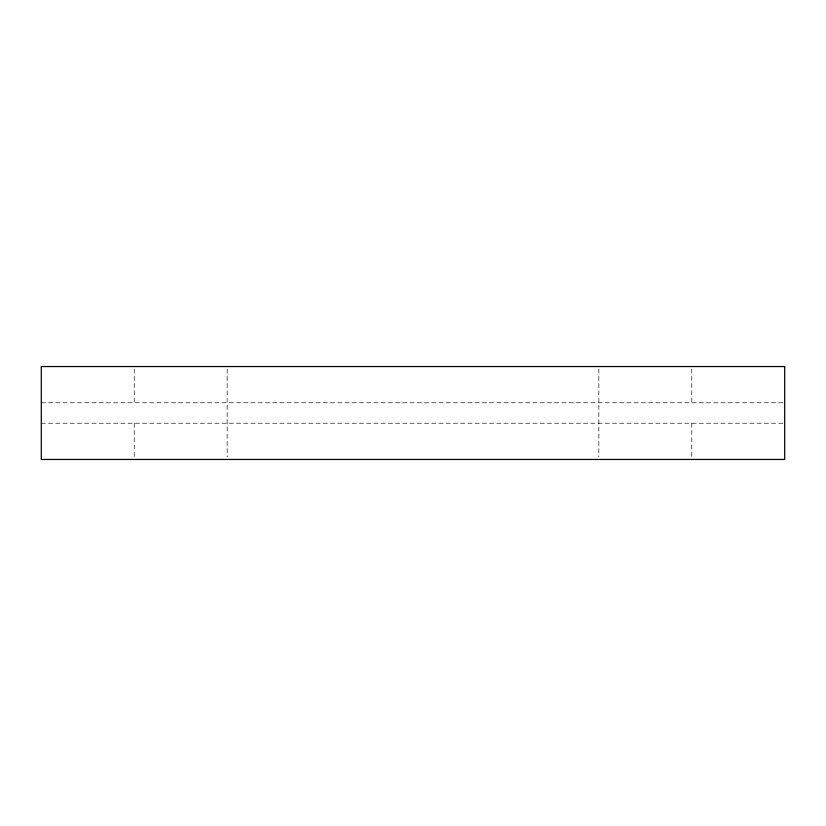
<?xml version="1.0" encoding="UTF-8"?>
<svg xmlns="http://www.w3.org/2000/svg" width="826" height="826" viewBox="0 0 826 826"><rect width="100%" height="100%" fill="white"/><g stroke="black" fill="none" stroke-linecap="round" stroke-linejoin="round"><path stroke-width="0.62" stroke-dasharray="4.13 3.1" d="M41.3 402.778L783.409 402.778M41.3 423.222L783.409 423.222M691.775 369.036L691.775 402.778M691.775 423.222L691.775 456.964M598.85 369.119L598.85 456.881M227.15 369.119L227.15 456.881M134.225 369.036L134.225 402.778M134.225 423.222L134.225 456.964"/><path stroke-width="1.24" d="M784.7 366.537L41.3 366.537L41.3 459.462L784.7 459.462L784.7 366.537"/></g></svg>
